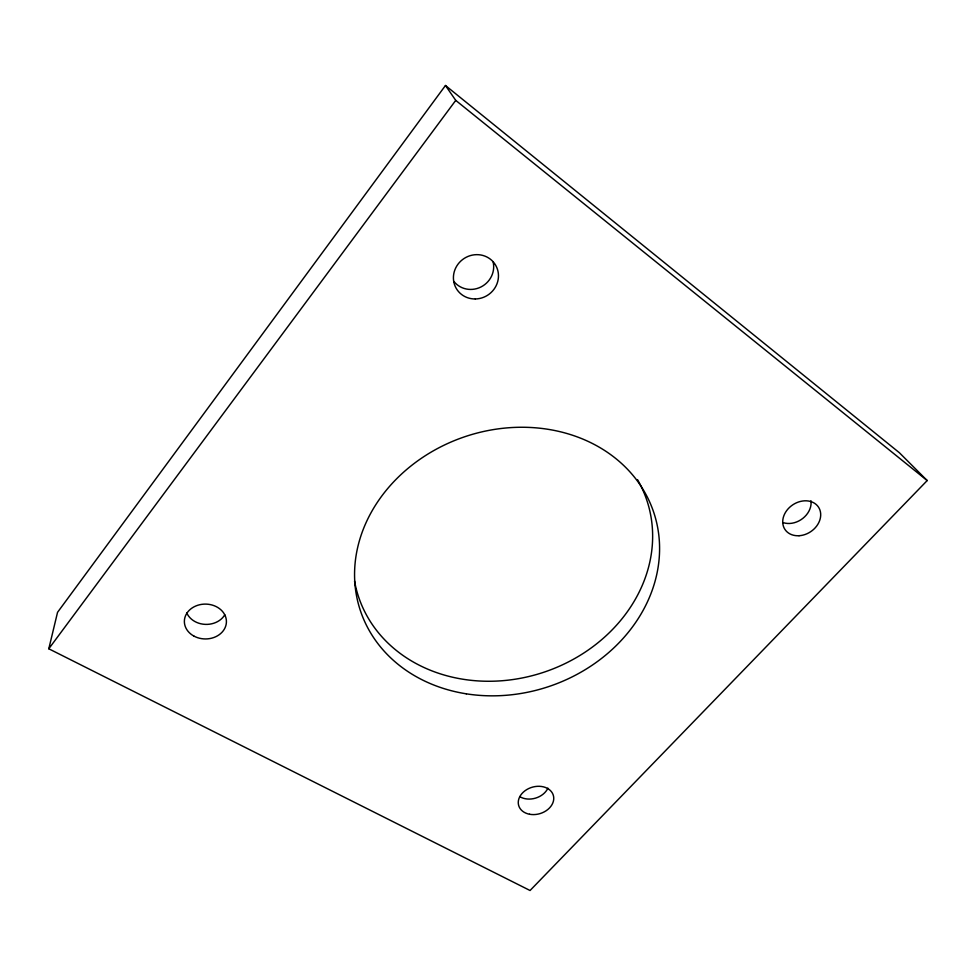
<?xml version="1.0" encoding="UTF-8"?>
<svg xmlns="http://www.w3.org/2000/svg" width="976" height="976" viewBox="0 0 976 976"><rect width="100%" height="100%" fill="white"/><g stroke="black" fill="none" stroke-linecap="round" stroke-linejoin="round"><path stroke-width="1.46" d="M48.8 648.784L57.547 612.318L445.459 85.498L899.408 452.754L927.2 480.558L530.053 890.502L48.8 648.784L455.743 100.382L445.459 85.498M455.743 100.382L927.2 480.558M637.511 479.643A152.012 130.32 -18.6 0 1 547.475 670.976A152.012 130.32 -18.6 0 1 354.532 581.037M493.075 261.678A22.424 21.472 -35.8 0 1 480.997 286.956A22.424 21.472 -35.8 0 1 453.913 281.454M224.797 614.77A20.655 17.226 1 0 1 205.155 624.372A20.655 17.226 1 0 1 186.794 612.965M810.971 500.749A19.801 15.982 -34.1 0 1 802.797 518.415A19.801 15.982 -34.1 0 1 783.167 522.624M547.914 788.169A17.775 13.664 -16.5 0 1 519.696 796.587M466.247 693.814A154.684 131.784 -18.6 0 0 654.737 515.523A154.684 131.784 -18.6 0 0 400.233 475.275A154.684 131.784 -18.6 0 0 466.247 693.814M475.312 298.961A22.863 21.814 -34.6 0 0 495.759 265.423A22.863 21.814 -34.6 0 0 456.744 266.045A22.863 21.814 -34.6 0 0 475.312 298.961M193.821 636.035A21.021 17.422 0.6 0 0 226.383 622.627A21.021 17.422 0.6 0 0 195.981 605.913A21.021 17.422 0.6 0 0 193.821 636.035M799.039 535.726A20.154 16.153 -33.8 0 0 819.34 508.606A20.154 16.153 -33.8 0 0 786.754 510.497A20.154 16.153 -33.8 0 0 799.039 535.726M529.565 814.252A18.056 13.762 -16.5 0 0 553.551 796.245A18.056 13.762 -16.5 0 0 524.905 790.828A18.056 13.762 -16.5 0 0 529.565 814.252"/></g></svg>
